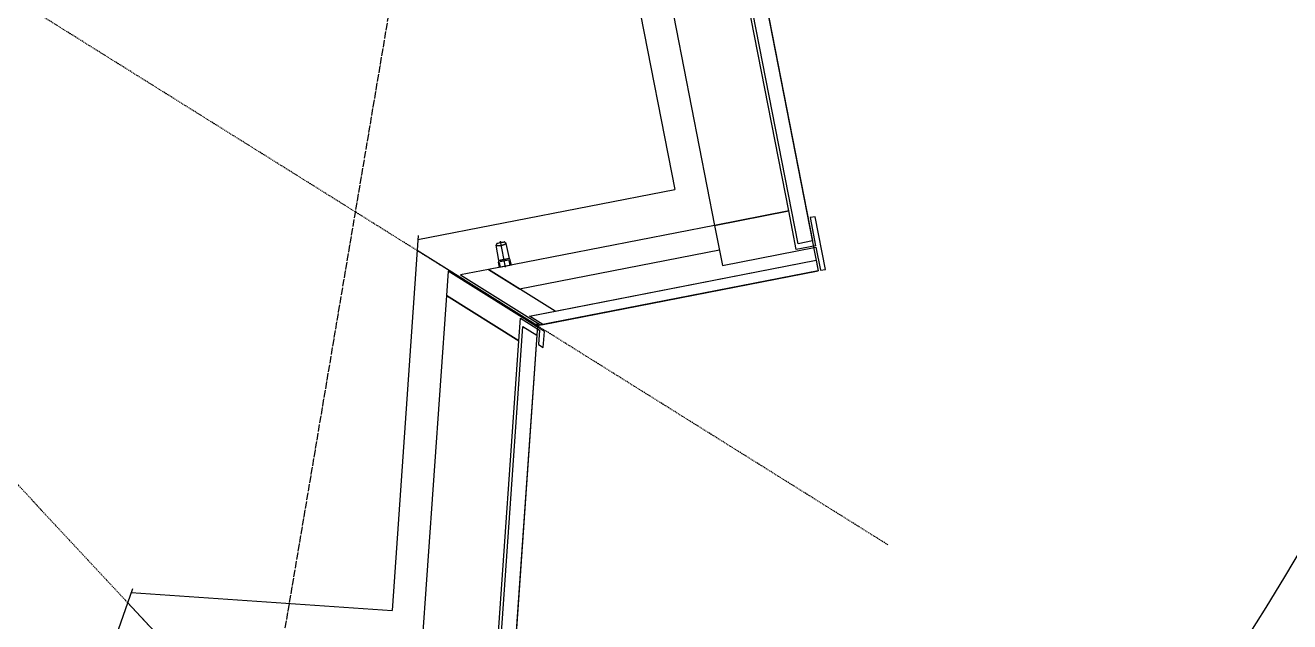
# Model space of a CAD drawing. Extents: x 12199666 to 24617114, y 1197707 to 2548648.
# Drawn here: x 12324090 to 12327621, y 1247708 to 1249375 of the extents above; entities that cross this region are included whole.
import ezdxf

# ---------------------------------------------------------------- set-up
doc = ezdxf.new("R2010")
doc.units = 0
doc.header["$LTSCALE"] = 10
doc.header["$MEASUREMENT"] = 0
for name, pattern in [('TX-GRID-T1$0$TX-GRID-T1$0$DOTE', [2.42, 2, -0.2, 0.02, -0.2]), ('TX-PLAN-T1-DI$0$DASHDOT2', [0.5, 0.25, -0.125, 0, -0.125]), ('TX-PLAN-T1-F11$0$ACAD_ISO04W100', [30, 24, -3, 0, -3]), ('TX-PLAN-T1-F11$0$BROKEN_2', [17.7, 12.5, -2.5, 0.2, -2.5])]:
    doc.linetypes.add(name, pattern=pattern)
for name, color, linetype in [('TX-GRID-T1$0$TX-GRID-T1$0$DOTE', 1, 'Continuous'), ('TX-PLAN-T1-DI$0$A-DIMS-100', 1, 'Continuous'), ('TX-PLAN-T1-F11$0$A-FIRE', 1, 'Continuous'), ('TX-PLAN-T1-F11$0$F-Alum', 4, 'Continuous'), ('TX-PLAN-T1-F11$0$F-center', 6, 'TX-PLAN-T1-F11$0$ACAD_ISO04W100'), ('TX-PLAN-T1-F11$0$F-concrete', 7, 'Continuous'), ('TX-PLAN-T1-F11$0$F-dim', 1, 'Continuous'), ('TX-PLAN-T1-F11$0$F-Glass', 5, 'Continuous'), ('TX-PLAN-T1-F11$0$F_MISC', 8, 'Continuous'), ('TX-PLAN-T1-F11$0$FITTINGS', 7, 'Continuous')]:
    doc.layers.add(name, color=color, linetype=linetype)
doc.layers.add('TX-PLAN-T1-F11$0$_EDO-ALUMINIUM-SECTION', color=90, linetype='Continuous', lineweight=30)
doc.layers.add('TX-PLAN-T1-F11$0$幕墙线', color=114, linetype='Continuous', lineweight=30)
doc.styles.add('TX-PLAN-T1-DI$0$XD2008', font='xd-hzs.shx', dxfattribs={"width": 0.7, "bigfont": 'xd-hztxt.shx'})
doc.dimstyles.new('TX-PLAN-T1-DI$0$XD100', dxfattribs={"dimscale": 100, "dimtxt": 3.5, "dimasz": 1.5, "dimexe": 1, "dimexo": 2, "dimgap": 0.5, "dimtad": 1, "dimdec": 0, "dimdsep": 46, "dimtxsty": 'TX-PLAN-T1-DI$0$XD2008', "dimcen": 2.5, "dimclrt": 4, "dimaunit": 1, "dimadec": 0, "dimazin": 0, "dimtfac": 1, "dimtdec": 0, "dimtix": 1, "dimtmove": 2, "dimatfit": 3, "dimfxl": 0, "dimtolj": 1, "dimtzin": 0, "dimarcsym": 0})

# ---------------------------------------------------------------- blocks, each defined once
blk = doc.blocks.new('TX-GRID-T1')
at = {"layer": 'TX-GRID-T1$0$TX-GRID-T1$0$DOTE', "linetype": 'TX-GRID-T1$0$TX-GRID-T1$0$DOTE'}
blk.add_line((12324143.7, 1243705.8), (12331197.5, 1285515), dxfattribs=at)
blk = doc.blocks.new('TX-PLAN-T1-F11$0$A$C3FFC0167')
at = {"layer": 'TX-PLAN-T1-F11$0$F-dim'}
for p, q in [((-5, 0), (5, 0)), ((0, 5), (0, -5))]:
    blk.add_line(p, q, dxfattribs=at)
blk.add_circle((0, 0), 2, dxfattribs=at)
blk = doc.blocks.new('TX-PLAN-T1-F11$0$jiao2')
for p, q in [((-1328.2, 341.9, 0), (-1050.6, -395.5, 0)), ((-1294.2, 336.7, 0), (-1022.6, -384.9, 0))]:
    blk.add_line(p, q)
at = {"layer": 'TX-PLAN-T1-F11$0$F-Alum', "elevation": 0}
for points in [[(-1200.5, 513.6), (-1228.3, 587.6), (-1329, 344), (-1326.9, 338.5), (-1310.1, 379.1), (-1284.3, 310.6), (-1200.5, 513.6)], [(-973.8, -88.7), (-1200.5, 513.6), (-1239.6, 418.9), (-1039.3, -113.4)], [(-1022.6, -384.9), (-1050.6, -395.5), (-1326.9, 338.5), (-1310.1, 379.1), (-1022.6, -384.9)], [(-47.5, -24.3), (-49.6, -40), (-7.2, -24.1), (33.7, 290.5), (-29.9, 266.5), (-60.7, 29.6), (-1.3, 51.9), (-9.4, -9.9), (-47.5, -24.3), (-49.6, -40)], [(-29.9, 266.5), (-973.8, -88.7), (-899.5, -286.1), (-60.7, 29.6), (-29.9, 266.5)], [(-903.2, -361.3), (-908.1, -348.2), (-982.9, -376.4), (-1002.3, -324.9), (-899.5, -286.1), (-973.8, -88.7), (-1080.4, -128.8), (-986.7, -377.8), (-1048.5, -401.1), (-1043.6, -414.2), (-903.2, -361.3)]]:
    blk.add_lwpolyline(points, dxfattribs=at)
at = {"layer": 'TX-PLAN-T1-F11$0$F-center', "extrusion": (8.46953e-07, -8.46953e-07, 1)}
blk.add_line((-1230.9, 597.1, 0), (-1332.1, 352.2, 0), dxfattribs=at)
at = {"layer": 'TX-PLAN-T1-F11$0$F-center'}
blk.add_line((51.1, 393.2, 0), (0, 0), dxfattribs=at)
at = {"layer": 'TX-PLAN-T1-F11$0$F-concrete'}
for p in [(-1150.6, 721.6, 0), (89.6, 407.7, 0)]:
    blk.add_line(p, (-893.2, 37.8, 0), dxfattribs=at)
at = {"layer": 'TX-PLAN-T1-F11$0$F-Glass', "elevation": 0}
blk.add_lwpolyline([(-19.5, 36.5), (-25.4, -9.6), (-971, -365.5), (-985.5, -327.1), (-19.5, 36.5)], dxfattribs=at)
at = {"layer": 'TX-PLAN-T1-F11$0$F_MISC', "rotation": 30.01599997489867}
for p in [(-1332.1, 352.2, 0), (0, 0)]:
    blk.add_blockref('TX-PLAN-T1-F11$0$A$C3FFC0167', p, dxfattribs=at)
blk = doc.blocks.new('*U189')
at = {"layer": 'TX-PLAN-T1-F11$0$FITTINGS', "color": 7}
for p, q in [((2.659439, 3.130249, -7.767326), (0.597366, 1.065002, -7.767326)), ((24.491775, 3.130249, -7.767326), (26.553818, 1.065002, -7.767326)), ((-0.924378, -43.744446, -7.767326), (-0.199967, -0.865967, -7.767326)), ((27.355423, -0.923584, -7.767326), (28.075607, -43.744446, -7.767326)), ((-3.424378, -63.244446, -7.767326), (-3.110199, -48.244446, -7.767326)), ((30.575607, -63.244446, -7.767326), (-3.424378, -63.244446, -7.767326)), ((28.075607, -43.744446, -7.767326), (-0.924378, -43.744446, -7.767326)), ((-0.424397, -63.244446, -7.767326), (-0.140968, -49.713135, -7.767326)), ((27.261413, -45.244446, -7.767326), (-0.110199, -45.244446, -7.767326)), ((0.075607, -45.244446, -7.767326), (0.075607, -43.744446, -7.767326)), ((25.792412, -48.244446, -7.767326), (1.358795, -48.244446, -7.767326)), ((27.075607, -45.244446, -7.767326), (27.075607, -43.744446, -7.767326)), ((27.575607, -63.244446, -7.767326), (27.292175, -49.713135, -7.767326)), ((30.575607, -63.244446, -7.767326), (30.261413, -48.244446, -7.767326))]:
    blk.add_line(p, q, dxfattribs=at)
at = {"layer": 'TX-PLAN-T1-F11$0$FITTINGS', "color": 2, "linetype": 'TX-PLAN-T1-F11$0$BROKEN_2'}
blk.add_line((13.575607, -66.244446, -7.767326), (13.575607, 7.606323, -7.767326), dxfattribs=at)
at = {"layer": 'TX-PLAN-T1-F11$0$FITTINGS', "color": 7, "elevation": -7.767326}
for points in [[(0.677322, 1.148071), (0.636948, 1.106933), (0.597366, 1.065002), (0.558578, 1.022338), (0.520645, 0.978881), (0.483536, 0.934753), (0.447311, 0.889892), (0.411941, 0.84436), (0.377426, 0.798156), (0.343826, 0.751281), (0.311142, 0.703796), (0.279373, 0.6557), (0.24852, 0.606933), (0.218643, 0.557617), (0.189682, 0.507751), (0.161697, 0.457336), (0.134689, 0.406433), (0.108658, 0.354919), (0.083633, 0.302978), (0.059616, 0.25061), (0.036606, 0.197692), (0.014603, 0.144409), (-0.006363, 0.090698), (-0.026291, 0.03656), (-0.045181, -0.017884), (-0.063034, -0.072754), (-0.079788, -0.12793), (-0.095505, -0.183411), (-0.110153, -0.239136), (-0.123703, -0.295227), (-0.136185, -0.351502), (-0.147598, -0.40802), (-0.157913, -0.464783), (-0.16713, -0.521668), (-0.175278, -0.578797), (-0.182297, -0.635987), (-0.188248, -0.69336), (-0.19307, -0.750855), (-0.196793, -0.80835), (-0.199387, -0.865967), (-0.200913, -0.923645)], [(3.794601, 3.857177), (6.236297, 4.031402), (8.681045, 4.155883), (11.127823, 4.230651), (13.575607, 4.255554), (16.023392, 4.230651), (18.470169, 4.155883), (20.914917, 4.031402), (23.356613, 3.857177)], [(26.473862, 1.148071), (26.514236, 1.106933), (26.553818, 1.065002), (26.592605, 1.022338), (26.630539, 0.978881), (26.667648, 0.934753), (26.703873, 0.889892), (26.739242, 0.84436), (26.773758, 0.798156), (26.807358, 0.751281), (26.840042, 0.703796), (26.871811, 0.6557), (26.902664, 0.606933), (26.932541, 0.557617), (26.961502, 0.507751), (26.989487, 0.457336), (27.016495, 0.406433), (27.042526, 0.354919), (27.067551, 0.302978), (27.091568, 0.25061), (27.114578, 0.197692), (27.136581, 0.144409), (27.157547, 0.090698), (27.177475, 0.03656), (27.196365, -0.017884), (27.214218, -0.072754), (27.230972, -0.12793), (27.246689, -0.183411), (27.261337, -0.239136), (27.274917, -0.295227), (27.287399, -0.351502), (27.298813, -0.40802), (27.309128, -0.464783), (27.318344, -0.521668), (27.326492, -0.578797), (27.333511, -0.635987), (27.339462, -0.69336), (27.344284, -0.750855), (27.348007, -0.80835), (27.350601, -0.865967), (27.352127, -0.923645)]]:
    blk.add_lwpolyline(points, dxfattribs=at)
at = {"layer": 'TX-PLAN-T1-F11$0$FITTINGS', "color": 7}
blk.add_polyline3d([(0, 0, 0), (-0.044159, -0.117737, -0.439307), (-0.070603, -0.235718, -0.87975), (-0.079193, -0.353882, -1.32076), (-0.070007, -0.472046, -1.761769), (-0.042984, -0.590088, -2.202181), (0.00177, -0.707764, -2.641444), (0.064239, -0.825013, -3.078973), (0.144287, -0.941651, -3.514203), (0.241882, -1.057496, -3.946563), (0.356872, -1.172425, -4.375486), (0.489136, -1.286255, -4.80042), (0.638412, -1.398926, -5.220796), (0.804565, -1.510193, -5.636088), (0.987381, -1.619935, -6.045746), (1.186645, -1.728089, -6.44923), (1.402008, -1.834412, -6.846015), (1.633285, -1.938782, -7.235578), (1.880112, -2.041077, -7.617437), (2.142197, -2.141175, -7.991069), (2.41922, -2.239014, -8.355991), (2.710739, -2.33429, -8.711741), (3.01651, -2.427063, -9.057837), (3.335968, -2.51709, -9.393839), (3.668823, -2.60431, -9.719315), (4.014633, -2.688538, -10.033825), (4.372864, -2.769776, -10.336962), (4.743133, -2.84784, -10.628332), (5.124863, -2.922669, -10.907559), (5.5177, -2.994141, -11.174277), (5.920944, -3.062134, -11.428136), (6.334289, -3.126648, -11.668817), (6.756988, -3.1875, -11.895983), (7.188614, -3.24469, -12.109359), (7.628555, -3.298096, -12.308669), (8.076263, -3.347657, -12.493621), (8.531128, -3.393311, -12.664012), (8.99263, -3.434998, -12.819607), (9.460083, -3.472657, -12.960189), (9.932876, -3.506287, -13.085596), (10.410461, -3.535767, -13.195642), (10.892151, -3.561097, -13.290206), (11.37738, -3.582276, -13.369147), (11.865463, -3.599183, -13.432376), (12.355759, -3.611939, -13.479803), (12.847671, -3.620362, -13.51136), (13.340546, -3.624573, -13.527014), (13.83371, -3.624512, -13.526751), (14.326538, -3.620179, -13.510559), (14.81842, -3.611573, -13.478479), (15.308624, -3.598694, -13.430526), (15.796646, -3.581604, -13.366774), (16.281769, -3.560303, -13.287295), (16.763306, -3.534851, -13.192218), (17.240753, -3.505249, -13.08165), (17.713379, -3.471497, -12.955747), (18.180664, -3.433655, -12.814656), (18.641937, -3.391846, -12.658581), (19.096603, -3.34607, -12.487696), (19.544052, -3.296387, -12.302248), (19.983719, -3.242859, -12.102471), (20.415054, -3.185547, -11.888644), (20.837494, -3.124573, -11.661012), (21.250427, -3.059937, -11.419893), (21.653396, -2.991822, -11.165598), (22.045807, -2.920227, -10.898457), (22.427246, -2.845276, -10.61881), (22.797104, -2.76709, -10.327046), (23.154907, -2.685791, -10.023515), (23.500244, -2.601441, -9.708641), (23.832672, -2.5141, -9.382818), (24.151718, -2.424012, -9.046463), (24.456985, -2.331177, -8.700034), (24.748077, -2.235779, -8.343978), (25.024536, -2.137879, -7.978749), (25.286194, -2.03772, -7.604841), (25.532501, -1.935303, -7.22272), (25.763214, -1.830872, -6.83291), (25.978073, -1.724488, -6.435892), (26.176788, -1.616333, -6.03219), (26.359039, -1.506531, -5.622341), (26.524658, -1.395142, -5.20686), (26.67337, -1.282471, -4.786324), (26.805054, -1.16858, -4.361246), (26.919418, -1.05365, -3.932205), (27.016449, -0.937745, -3.499743), (27.095947, -0.821106, -3.064426), (27.157837, -0.703858, -2.626823), (27.201965, -0.586182, -2.187517), (27.228409, -0.46814, -1.747076), (27.236969, -0.349976, -1.306066), (27.227783, -0.231812, -0.865056), (27.200821, -0.11377, -0.424643), (27.156067, 0.003906, 0.01462)], dxfattribs=at)
for centre, radius, start, end in [((4.061478, 2.190612, -7.767326), 1.687788, 99.097847, 146.170289), ((23.089737, 2.190612, -7.767326), 1.687788, 33.829711, 80.902153), ((-0.109329, -48.245301, -7.767326), 3.00087, 90.016606, 179.983685), ((27.260559, -48.245301, -7.767326), 3.000855, 0.016315, 89.983685)]:
    blk.add_arc(centre, radius, start, end, dxfattribs=at)
blk = doc.blocks.new('TX-PLAN-T1-F11$0$A$C21521A5F')
at = {"color": 2, "true_color": 0xf1eb1f, "rotation": 90}
blk.add_blockref('TX-PLAN-T1-F11$0$jiao2', (345, -5616, 0), dxfattribs=at)
at = {"color": 2, "true_color": 0xf1eb1f, "extrusion": (6.41462e-07, -2.7552e-06, 1), "rotation": 74.96016078148239}
blk.add_blockref('TX-PLAN-T1-F11$0$jiao2', (-7.2, -6948, 0), dxfattribs=at)
at = {"color": 2, "true_color": 0xf1eb1f, "extrusion": (2.91824e-07, -2.98369e-06, 1), "rotation": 59.92032156323366}
blk.add_blockref('TX-PLAN-T1-F11$0$jiao2', (-693, -8143.1, 0), dxfattribs=at)
at = {"layer": 'TX-PLAN-T1-F11$0$F_MISC', "rotation": 20.62596710601425}
blk.add_blockref('*U189', (-158.4, -6745.1, 7.8), dxfattribs=at)
blk = doc.blocks.new('TX-PLAN-T1-F11$0$标准层幕墙0118')
at = {"color": 3}
blk.add_blockref('TX-PLAN-T1-F11$0$A$C21521A5F', (32561.3, 9139.8, 0), dxfattribs=at)
blk = doc.blocks.new('TX-PLAN-T1-DI$0$_ArchTick')
at = {"color": 0, "linetype": 'ByBlock', "const_width": 0.4}
blk.add_lwpolyline([(-0.5, -0.5), (0.5, 0.5)], dxfattribs=at)
blk = doc.blocks.new('*D258')
at = {"layer": 'TX-PLAN-T1-DI$0$A-DIMS-100', "color": 0, "lineweight": -2, "transparency": 16777216}
blk.add_arc((12321061.3, 1251322.9), 3404.3, 267.824, 343.0232, dxfattribs=at)
at = {"layer": 'TX-PLAN-T1-DI$0$A-DIMS-100', "color": 0, "lineweight": -2, "transparency": 16777216, "xscale": 100, "yscale": 100, "zscale": 100}
for p, rotation in [((12324317.3, 1250328.9), 73.02321373266673), ((12320932.1, 1247921.1), 177.8240176454401)]:
    blk.add_blockref('TX-PLAN-T1-DI$0$_ArchTick', p, dxfattribs=dict(at, rotation=rotation))
at = {"layer": 'TX-PLAN-T1-DI$0$A-DIMS-100', "color": 4, "transparency": 16777216, "insert": (12322904.1, 1248732.2), "char_height": 350, "attachment_point": 5, "rotation": 35.4236, "style": 'TX-PLAN-T1-DI$0$XD2008'}
blk.add_mtext('\\A1;75°', dxfattribs=at)
blk = doc.blocks.new('*D254')
at = {"layer": 'TX-PLAN-T1-DI$0$A-DIMS-100', "color": 0, "lineweight": -2, "transparency": 16777216}
blk.add_arc((12320501, 1252120.9), 8297.6, 260.42362, 350.40108, dxfattribs=at)
at = {"layer": 'TX-PLAN-T1-DI$0$A-DIMS-100', "color": 0, "lineweight": -2, "transparency": 16777216, "xscale": 100, "yscale": 100, "zscale": 100}
for p, rotation in [((12328682.4, 1250737.3), 80.40108037310675), ((12319120.6, 1243938.9), 170.4236160333639)]:
    blk.add_blockref('TX-PLAN-T1-DI$0$_ArchTick', p, dxfattribs=dict(at, rotation=rotation))
at = {"layer": 'TX-PLAN-T1-DI$0$A-DIMS-100', "color": 4, "transparency": 16777216, "insert": (12325178.7, 1245541.7), "char_height": 350, "attachment_point": 5, "rotation": 35.4123, "style": 'TX-PLAN-T1-DI$0$XD2008'}
blk.add_mtext('\\A1;1378x7', dxfattribs=at)
blk = doc.blocks.new('TX-PLAN-T1-DI')
at = {"layer": 'TX-PLAN-T1-DI$0$A-DIMS-100', "linetype": 'TX-PLAN-T1-DI$0$DASHDOT2', "elevation": 0}
for points in [[(12325393.3, 1246668), (12321061, 1251323)], [(12326498.7, 1247923.4), (12321062.3, 1251322.6)]]:
    blk.add_lwpolyline(points, dxfattribs=at)
at = {"layer": 'TX-PLAN-T1-DI$0$A-DIMS-100'}
dim = blk.add_angular_dim_2l(base=(12323395.5, 1244344.5), line1=((12329185, 1250652.3), (12299769.2, 1255627)), line2=((12319569.3, 1246598.8), (12319037.6, 1243447)), text='1378x7', dimstyle='TX-PLAN-T1-DI$0$XD100', override={"dimasz": 1, "dimblk1": 'TX-PLAN-T1-DI$0$_ArchTick', "dimblk2": 'TX-PLAN-T1-DI$0$_ArchTick', "dimsah": 1}, dxfattribs=at)
dim.commit()
dim.dimension.update_dxf_attribs({"geometry": '*D254', "text_midpoint": (12325178.7, 1245541.7)})
dim = blk.add_angular_dim_2l(base=(12322385.5, 1248186.7), line1=((12327294, 1249420.2, 0), (12321061, 1251323, 0)), line2=((12320814.1, 1244817.8, 0), (12321061.3, 1251321.7, 0)), dimstyle='TX-PLAN-T1-DI$0$XD100', override={"dimasz": 1, "dimblk1": 'TX-PLAN-T1-DI$0$_ArchTick', "dimblk2": 'TX-PLAN-T1-DI$0$_ArchTick', "dimsah": 1}, dxfattribs=at)
dim.commit()
dim.dimension.update_dxf_attribs({"geometry": '*D258', "text_midpoint": (12322904.1, 1248732.2)})
blk = doc.blocks.new('TX-PLAN-T1-F11')
at = {"layer": 'TX-PLAN-T1-F11$0$幕墙线'}
blk.add_lwpolyline([(12327110.1, 1255577.8), (12327563.7, 1254360.8), (12326860.5, 1254098.7), (12327314.1, 1252881.7), (12326611, 1252619.6), (12327064.6, 1251402.6), (12326361.5, 1251140.5), (12326817.8, 1250114.8), (12326089.4, 1249790.8), (12326304.5, 1248689), (12325520.5, 1248535.9), (12325442.4, 1247416), (12324645.4, 1247471.6), (12324279.4, 1246410.3), (12323524.2, 1246670.8), (12322895.3, 1245740.9), (12322233.5, 1246188.4), (12321384.9, 1245453.6), (12320861.9, 1246057.5), (12320853.4, 1246069.5), (12319874.2, 1245556.9)], dxfattribs=at)
at = {"layer": 'TX-PLAN-T1-F11$0$_EDO-ALUMINIUM-SECTION', "rotation": 350.4236156863823}
blk.add_blockref('TX-PLAN-T1-F11$0$标准层幕墙0118', (12293055.5, 1251790.4), dxfattribs=at)
at = {"layer": 'TX-PLAN-T1-F11$0$A-FIRE'}
blk.add_blockref('TX-PLAN-T1-DI', (0, 0.1), dxfattribs=at)

msp = doc.modelspace()

# ---------------------------------------------------------------- block references
for name in ['TX-PLAN-T1-F11', 'TX-GRID-T1']:
    msp.add_blockref(name, (0, 0))

doc.saveas('drawing.dxf')
